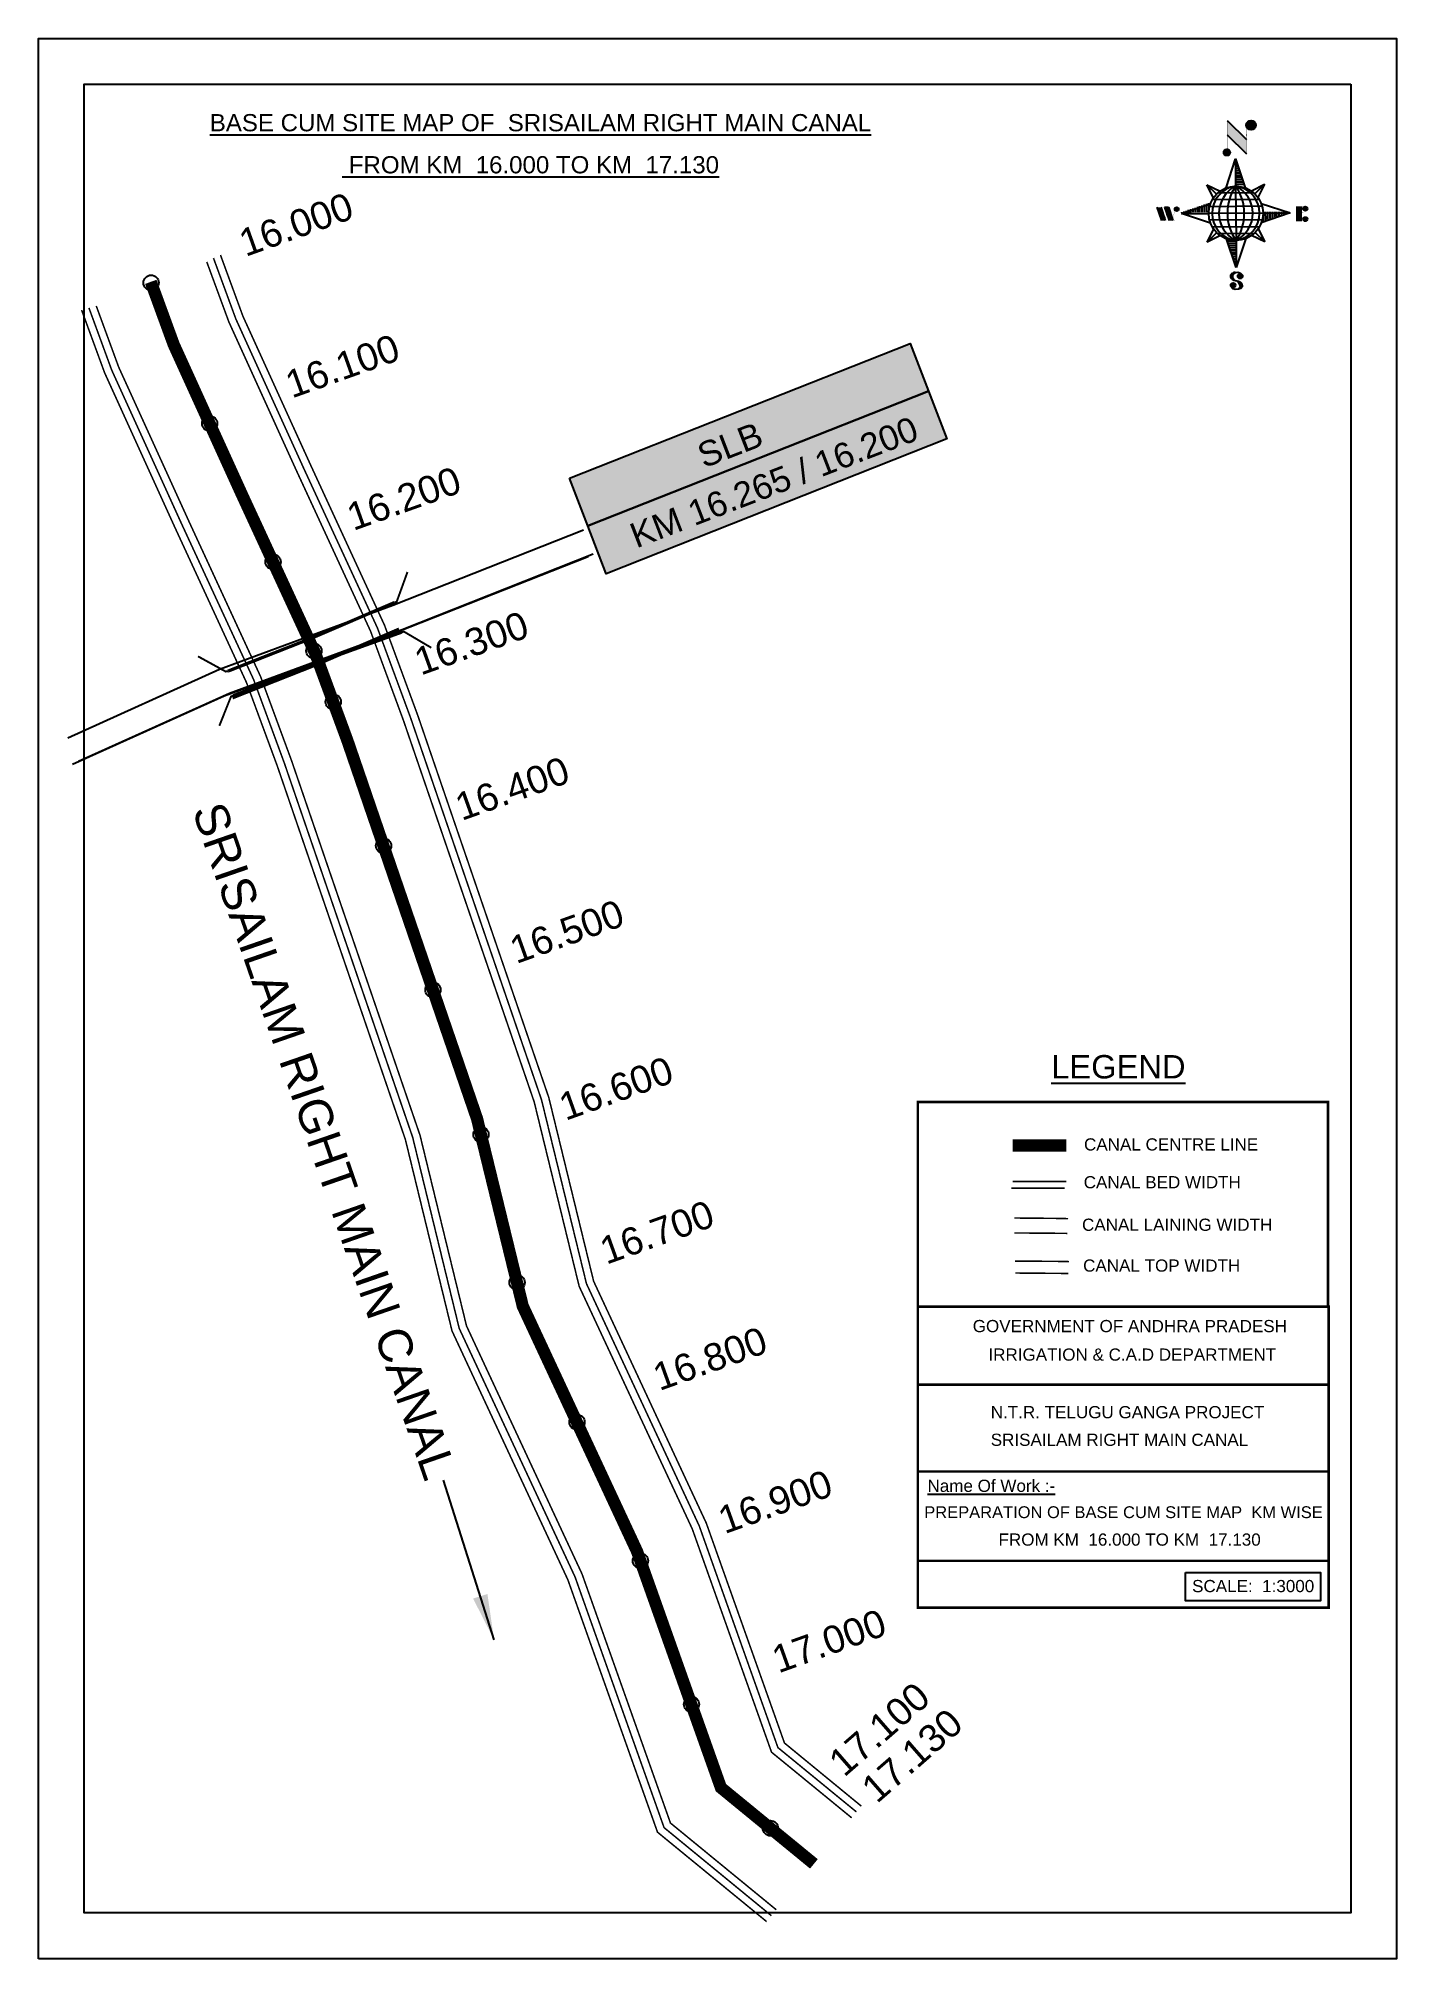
# Model space of a CAD drawing. Header units: inches. Extents: x 311338 to 312229, y 1748952 to 1750212.
import ezdxf

# ---------------------------------------------------------------- set-up
doc = ezdxf.new("R2010")
doc.units = ezdxf.units.IN
doc.header["$MEASUREMENT"] = 0
doc.header["$PDMODE"] = 32
doc.header["$PDSIZE"] = 10
for name, color, linetype in [('AQUADUCT', 1, 'Continuous'), ('bed with', 5, 'Continuous'), ('bord', 1, 'Continuous'), ('CHAINAGE', 7, 'Continuous'), ('FRAME 025', 7, 'Continuous'), ('laying', 4, 'Continuous'), ('lining', 4, 'Continuous'), ('ROAD', 6, 'Continuous'), ('SLB', 11, 'Continuous'), ('Stu coo', 3, 'Continuous'), ('TEXT', 7, 'Continuous'), ('top of bund', 1, 'Continuous'), ('V', 6, 'Continuous'), ('ZSTU', 7, 'Continuous')]:
    doc.layers.add(name, color=color, linetype=linetype)
doc.styles.get("Standard").update_dxf_attribs({"font": 'arial.ttf'})
doc.dimstyles.get("Standard").update_dxf_attribs({"dimtxt": 0.18, "dimasz": 0.18, "dimexe": 0.18, "dimexo": 0.0625, "dimgap": 0.09, "dimtad": 0, "dimtih": 1, "dimtoh": 1, "dimdec": 4, "dimzin": 0, "dimdsep": 46, "dimtxsty": 'Standard', "dimcen": 0.09, "dimadec": 0, "dimazin": 0, "dimtfac": 1, "dimtdec": 4, "dimtofl": 0, "dimtmove": 0, "dimatfit": 3, "dimfxl": 0, "dimtolj": 1, "dimtzin": 0, "dimarcsym": 0})
pattern_1 = [(267.297113149, (-8720374.938, 50637915.138), (10.5367255337, -0.497431438), [])]
pattern_2 = [(357.297113149, (-8720374.938, 50637915.138), (0.497431438, 10.5367255337), [])]

# ---------------------------------------------------------------- blocks, each defined once
blk = doc.blocks.new('FGDFGDFG6YURT')
at = {"layer": 'ROAD', "color": 1, "linetype": 'Continuous', "lineweight": 25}
for points in [[(386103.53, 1482907.42, 0), (386134.49, 1482913.05, 0), (386162.33, 1482917.43, 0), (386187.04, 1482923.15, 0)], [(386104.35, 1482907.67, 0), (386135.27, 1482913.29, 0), (386163.2, 1482917.69, 0), (386188.04, 1482923.43, 0)], [(386104.24, 1482903.53, 0), (386135.16, 1482909.15, 0), (386163.09, 1482913.55, 0), (386187.93, 1482919.3, 0)]]:
    blk.add_polyline3d(points, dxfattribs=at)
at = {"layer": 'SLB'}
for points, const_width in [([(386161.82, 1482917.9), (386162.17, 1482917.94), (386164.81, 1482922)], 0.3), ([(386134.59, 1482913.4), (386134.24, 1482913.41), (386130.63, 1482916.64)], 0.3), ([(386134.59, 1482913.4), (386148.24, 1482915.45), (386161.82, 1482917.9)], 0.5), ([(386161.99, 1482918.19), (386148.41, 1482915.73), (386134.91, 1482912.87)], 0.5), ([(386161.88, 1482914.05), (386148.3, 1482911.6), (386134.8, 1482908.74)], 0.5), ([(386161.88, 1482914.05), (386162.23, 1482914.04), (386165.93, 1482910.93)], 0.3), ([(386134.8, 1482908.74), (386134.45, 1482908.69), (386131.94, 1482904.55)], 0.3)]:
    blk.add_lwpolyline(points, dxfattribs=dict(at, const_width=const_width))
blk = doc.blocks.new('*X5')
at = {"color": 0, "linetype": 'Continuous'}
for p, q in [((6321.6, 240.5), (6322.3, 241.2)), ((6321.6, 240.3), (6322.3, 241)), ((6321.6, 240.1), (6322.3, 240.8)), ((6321.6, 239.9), (6322.4, 240.7)), ((6321.6, 239.8), (6322.4, 240.6)), ((6321.6, 239.6), (6322.5, 240.5)), ((6321.6, 239.4), (6322.5, 240.3)), ((6321.6, 239.2), (6322.6, 240.2)), ((6321.7, 239.1), (6322.6, 240.1)), ((6321.8, 240.8), (6322.4, 241.4)), ((6321.8, 239), (6322.7, 240)), ((6321.8, 239), (6322.8, 239.9)), ((6321.9, 238.9), (6322.9, 239.8)), ((6322, 238.8), (6323, 239.7)), ((6322.1, 241.3), (6322.4, 241.6)), ((6322.1, 238.7), (6323.1, 239.6)), ((6322.2, 238.6), (6323.1, 239.6)), ((6322.3, 238.5), (6323.2, 239.5)), ((6322.4, 238.5), (6323.3, 239.4)), ((6322.5, 238.4), (6323.4, 239.3)), ((6322.7, 238.4), (6323.6, 239.3)), ((6322.8, 238.3), (6323.7, 239.2)), ((6322.9, 238.3), (6323.8, 239.1)), ((6323.1, 238.2), (6323.9, 239.1)), ((6323.2, 238.2), (6324, 239)), ((6323.3, 238.2), (6324.2, 239)), ((6323.5, 238.1), (6324.3, 238.9)), ((6323.7, 238.1), (6324.4, 238.9)), ((6323.8, 238.1), (6324.6, 238.8)), ((6324.1, 238.2), (6324.7, 238.8)), ((6324.3, 238.3), (6324.9, 238.8)), ((6324.6, 238.3), (6325.1, 238.8)), ((6324.8, 238.4), (6325.2, 238.8)), ((6325.1, 238.5), (6325.4, 238.8)), ((6325.4, 238.6), (6325.6, 238.8))]:
    blk.add_line(p, q, dxfattribs=at)
blk = doc.blocks.new('*X4')
at = {"color": 0, "linetype": 'Continuous'}
for p, q in [((6324.4, 240.3), (6324.5, 240.4)), ((6324.6, 240.3), (6324.8, 240.5)), ((6324.7, 240.2), (6325, 240.5)), ((6324.8, 240.2), (6325.2, 240.6)), ((6325, 240.1), (6325.5, 240.6)), ((6325.1, 240.1), (6325.6, 240.6)), ((6325.2, 240), (6325.8, 240.6)), ((6325.3, 240), (6326, 240.6)), ((6325.4, 239.9), (6326.1, 240.6)), ((6325.5, 239.8), (6326.2, 240.5)), ((6325.6, 239.8), (6326.3, 240.5)), ((6325.7, 239.7), (6326.5, 240.4)), ((6325.9, 239.6), (6326.6, 240.3)), ((6326, 239.5), (6326.7, 240.3)), ((6326, 239.4), (6326.8, 240.2)), ((6326.1, 239.3), (6327, 240.2)), ((6326.2, 239.3), (6327.1, 240.1)), ((6326.3, 239.2), (6327.1, 240)), ((6326.4, 239.1), (6327.2, 239.9)), ((6326.5, 239), (6327.3, 239.8)), ((6326.5, 238.9), (6327.4, 239.7)), ((6326.6, 238.8), (6327.5, 239.6)), ((6326.7, 238.7), (6327.5, 239.5)), ((6326.8, 238.6), (6327.6, 239.4)), ((6326.8, 238.5), (6327.7, 239.3)), ((6326.8, 236.5), (6327.4, 237)), ((6326.9, 238.3), (6327.8, 239.2)), ((6326.9, 238.2), (6327.9, 239.1)), ((6326.9, 236.8), (6327.6, 237.4)), ((6327, 238.1), (6327.8, 239)), ((6327, 237.9), (6327.8, 238.8)), ((6327, 237.8), (6327.8, 238.6)), ((6327, 237.6), (6327.8, 238.4)), ((6327, 237.4), (6327.8, 238.2)), ((6327, 237.3), (6327.8, 238)), ((6327, 237.1), (6327.8, 237.9))]:
    blk.add_line(p, q, dxfattribs=at)
blk = doc.blocks.new('H')
at = {"layer": 'bord', "extrusion": (0.000427885, 0.004792, 0.999988)}
h = blk.add_hatch(dxfattribs=at)
h.set_pattern_fill('LINE', color=8, scale=84.387686, angle=-2.70289, style=0)
h.set_pattern_definition(pattern_2)
h.paths.add_polyline_path([(-492.5, 785.6, -0.090992), (-448, 775.2), (-486.5, 912)])
h = blk.add_hatch(dxfattribs=at)
h.set_pattern_fill('LINE', color=8, scale=84.387686, angle=-92.70289, style=0)
h.set_pattern_definition(pattern_1)
h.paths.add_polyline_path([(-624.9, 665.1, -0.090992), (-614.5, 709.6), (-751.3, 671.1)])
h = blk.add_hatch(dxfattribs=at)
h.set_pattern_fill('LINE', color=8, scale=84.387686, angle=-92.70289, style=0)
h.set_pattern_definition(pattern_1)
h.paths.add_polyline_path([(-245.6, 647.2), (-372, 653.2, -0.090992), (-382.4, 608.7)])
h = blk.add_hatch(dxfattribs=at)
h.set_pattern_fill('LINE', color=8, scale=84.387686, angle=-2.70289, style=0)
h.set_pattern_definition(pattern_2)
h.paths.add_polyline_path([(-504.4, 532.7, -0.090992), (-548.9, 543.1), (-510.4, 406.3)])
for p, q in [((-516.2, 1087.1, -1217.1), (-431.5, 994, -1216.7)), ((-519.4, 1020.4, -1216.8), (-434.7, 927.3, -1216.4)), ((-538.3, 773.7, -1215.6), (-487, 906.2, -1216.3)), ((-487, 906.2, -1216.3), (-493, 779.8, -1215.7)), ((-487, 906.2, -1216.3), (-448.5, 769.4, -1215.7)), ((-626.7, 793.8, -1215.7), (-566.8, 760.2, -1215.6)), ((-626.7, 793.8, -1215.7), (-584.1, 747, -1215.5)), ((-598.9, 731, -1215.4), (-626.7, 793.8, -1215.7)), ((-421.3, 753.3, -1215.6), (-358.5, 781.1, -1215.7)), ((-358.5, 781.1, -1215.7), (-405.3, 738.5, -1215.5)), ((-358.5, 781.1, -1215.7), (-392.1, 721.2, -1215.4)), ((-864.7, 700.9, -1215.1), (-846.9, 637.7, -1214.9)), ((-846.9, 700.1, -1215.1), (-829.1, 636.9, -1214.9)), ((-829.1, 699.2, -1215.2), (-811.3, 636, -1214.9)), ((-829.1, 699.2, -1215.2), (-811.3, 698.4, -1215.2)), ((-811.3, 698.4, -1215.2), (-793.5, 635.2, -1214.9)), ((-751.8, 665.3, -1215), (-615, 703.8, -1215.3)), ((-751.8, 665.3, -1215), (-625.4, 659.3, -1215)), ((-619.3, 614, -1214.8), (-751.8, 665.3, -1215)), ((-246.1, 641.4, -1215.1), (-382.9, 602.9, -1214.9)), ((-378.6, 692.6, -1215.3), (-246.1, 641.4, -1215.1)), ((-372.5, 647.4, -1215.1), (-246.1, 641.4, -1215.1)), ((-213.5, 669.3, -1215.3), (-216.7, 600.8, -1214.9)), ((-197.2, 599.9, -1214.9), (-193.9, 668.4, -1215.3)), ((-639.4, 525.6, -1214.4), (-605.8, 585.5, -1214.7)), ((-639.4, 525.6, -1214.4), (-592.6, 568.1, -1214.6)), ((-576.6, 553.3, -1214.6), (-639.4, 525.6, -1214.4)), ((-510.9, 400.5, -1213.9), (-549.4, 537.2, -1214.5)), ((-371.2, 512.9, -1214.5), (-431.1, 546.5, -1214.6)), ((-371.2, 512.9, -1214.5), (-413.8, 559.7, -1214.7)), ((-399, 575.7, -1214.7), (-371.2, 512.9, -1214.5)), ((-459.6, 533, -1214.5), (-510.9, 400.5, -1213.9)), ((-504.9, 526.9, -1214.5), (-510.9, 400.5, -1213.9))]:
    blk.add_line(p, q, dxfattribs=at)
at = {"layer": 'bord', "color": 8, "linetype": 'ByBlock', "extrusion": (0.000427885, 0.004792, 0.999988)}
for p, q in [((-386.5, 711.4, -1215.4), (-605.5, 721.7, -1215.4)), ((-410.8, 744.2, -1215.5), (-578.1, 752.1, -1215.5)), ((-493, 779.8, -1215.7), (-504.9, 526.9, -1214.5)), ((-372.5, 647.4, -1215.1), (-625.4, 659.3, -1215)), ((-378, 615.9, -1214.9), (-622.9, 627.5, -1214.9)), ((-375, 679.2, -1215.3), (-619.9, 690.7, -1215.2)), ((-392.4, 584.9, -1214.8), (-611.4, 595.3, -1214.7)), ((-419.8, 554.6, -1214.6), (-587.1, 562.5, -1214.6))]:
    blk.add_line(p, q, dxfattribs=at)
at = {"layer": 'bord', "extrusion": (0.000427885, 0.004792, 0.999988), "elevation": -1212.1}
for points in [[(-522, 959.6, 1.61, 1.61, 0), (-515.7, 1092.9, 1.61, 1.61, 0)], [(-434.2, 933.1, 1.61, 1.61, 0), (-427.9, 1066.5, 1.61, 1.61, 0)], [(-870.1, 707, 0.642, 0.642, 0), (-846.4, 705.9, 0.642, 0.642, 0)], [(-828.6, 642.7, 0.642, 0.642, 0), (-855.2, 643.9, 0.642, 0.642, 0)], [(-828.6, 642.7, 0.642, 0.642, 0), (-821, 678, 0.642, 0.642, 0)], [(-810.8, 641.8, 0.642, 0.642, 0), (-784.1, 640.6, 0.642, 0.642, 0)], [(-793, 641, 0.642, 0.642, 0), (-781.6, 693.9, 0.642, 0.642, 0)], [(-222.7, 675.6, 0.706, 0.706, 0), (-173.8, 673.3, 0.706, 0.706, 0)], [(-177.1, 604.8, 0.706, 0.706, 0), (-226, 607.1, 0.706, 0.706, 0)]]:
    blk.add_lwpolyline(points, format="xyseb", dxfattribs=at)
for points in [[(-413.7, 1073.1, 22.3, 22.3, 1), (-397.6, 1057.7, 22.3, 22.3, 1)], [(-530.3, 949.5, 14.8, 14.8, 1), (-519.6, 939.3, 14.8, 14.8, 1)], [(-775.9, 696.6, 8.9, 8.9, 1), (-769.5, 690.4, 8.9, 8.9, 1)], [(-177.8, 666.9, 9.79, 9.79, 1), (-170.8, 660.1, 9.79, 9.79, 1)], [(-180.1, 618, 9.79, 9.79, 1), (-173.1, 611.2, 9.79, 9.79, 1)], [(-489.8, 361.7, 11.1, 11.1, 1), (-498.1, 369.1, 11.1, 11.1, 1)], [(-525.2, 321.6, 11.1, 11.1, 1), (-533.4, 328.9, 11.1, 11.1, 1)]]:
    blk.add_lwpolyline(points, format="xyseb", close=True, dxfattribs=at)
at = {"layer": 'bord', "extrusion": (0.000427885, 0.004792, 0.999988), "const_width": 0.706, "elevation": -1212.1}
blk.add_lwpolyline([(-194.8, 644.8), (-185, 644.4)], dxfattribs=at)
at = {"layer": 'bord', "extrusion": (0.000427885, 0.004792, 0.999988), "elevation": -1212.1}
for points in [[(-537, 317.4), (-530.7, 310.5), (-519.8, 306.8), (-504.9, 306.9), (-493.9, 310), (-486.3, 317.7), (-486.5, 325.8), (-490.6, 333.3), (-493.5, 336.2), (-502.8, 340.9), (-522.5, 347.3), (-530.4, 351.6), (-533.7, 354.6), (-537.4, 362.6), (-537, 373.4), (-530, 380.7), (-520, 384.1), (-503.5, 384.2), (-492.5, 379.9), (-487.1, 373.3)], [(-522.5, 347.6), (-526.2, 353.8), (-527.8, 360.6), (-527.9, 370.6), (-525.9, 375.5), (-521.3, 381.2), (-514.5, 384.4)], [(-504.9, 306.9), (-499, 312.4), (-497, 319.4), (-497.5, 326.5), (-501.2, 335.4), (-509.2, 343.2)]]:
    blk.add_lwpolyline(points, dxfattribs=at)
at = {"layer": 'bord', "extrusion": (0.000427885, 0.004792, 0.999988)}
for centre, radius in [((-405.6, 1065.4, -1212.1), 22.3), ((-525, 944.4, -1212.1), 14.8), ((-498.4, 659.1, -1212.1), 126.6), ((-772.7, 693.5, -1212.1), 8.9), ((-174.3, 663.5, -1212.1), 9.79), ((-176.6, 614.6, -1212.1), 9.79), ((-494, 365.4, -1212.1), 11.1), ((-529.3, 325.2, -1212.1), 11.1)]:
    blk.add_circle(centre, radius, dxfattribs=at)
at = {"layer": 'bord', "color": 8, "linetype": 'ByBlock', "extrusion": (0.000427885, 0.004792, 0.999988)}
for centre, radius, start, end in [((-481.5, 658.3, -1212.1), 127.7, 94.92536, 259.66906), ((-436.8, 656.2, -1212.1), 140.8, 113.28644, 241.30798), ((-315.9, 650.5, -1212.1), 222.3, 142.58916, 212.00526), ((-560.1, 662.1, -1212.1), 140.8, 293.28644, 61.30798), ((-681, 667.8, -1212.1), 222.3, 322.58916, 32.00526), ((-515.4, 659.9, -1212.1), 127.7, 274.92536, 79.66906)]:
    blk.add_arc(centre, radius, start, end, dxfattribs=at)
at = {"layer": 'bord', "extrusion": (0.000427885, 0.004792, 0.999988)}
for points in [[(-515.7, 1092.9, -1212.1), (-431, 999.8, -1212.1), (-518.9, 1026.2, -1212.1), (-434.2, 933.1, -1212.1)], [(-864.1, 706.7, -1212.1), (-846.4, 705.9, -1212.1), (-846.3, 643.5, -1212.1), (-828.6, 642.7, -1212.1)], [(-828.6, 705, -1212.1), (-810.8, 704.2, -1212.1), (-810.8, 641.8, -1212.1), (-793, 641, -1212.1)], [(-193.4, 674.2, -1212.1), (-196.6, 605.7, -1212.1), (-213, 675.1, -1212.1), (-216.2, 606.7, -1212.1)]]:
    blk.add_solid(points, dxfattribs=at)
at = {"layer": 'bord', "extrusion": (0.000427885, 0.004792, 0.999988), "xscale": 7.977342409717546, "yscale": 7.977342408231451, "zscale": 7.977342408476333, "rotation": 138.0840426661453}
for name, p in [('*X4', (38300.5, -31929.4, -1212.1)), ('*X5', (38314.4, -31950.9, -1212.1))]:
    blk.add_blockref(name, p, dxfattribs=at)

msp = doc.modelspace()

# ---------------------------------------------------------------- hatches: boundary and pattern name
at = {"layer": 'ZSTU'}
h = msp.add_hatch(color=135, dxfattribs=at)
h.set_gradient(color1=(141, 177, 78), color2=(107, 135, 59), one_color=1, tint=0.38, name='CYLINDER')
h.paths.add_polyline_path([(311686.2, 1749923.5), (311698.3, 1749892.2), (311921.8, 1749980.7), (311909.7, 1750012)])
h.paths.add_polyline_path([(311766.1, 1749922), (311820.3, 1749942.9), (311811.2, 1749966.6), (311757, 1749945.7)], flags=24)
h = msp.add_hatch(color=252, dxfattribs=at)
h.set_gradient(color1=(167, 88, 159), color2=(127, 67, 121), one_color=1, tint=0.38, name='CYLINDER')
h.paths.add_polyline_path([(311933.9, 1749949.4), (311921.8, 1749980.7), (311698.3, 1749892.2), (311710.3, 1749860.9)])
h.paths.add_polyline_path([(311727.8, 1749871.7), (311922.2, 1749946.6), (311913, 1749970.4), (311718.6, 1749895.4)], flags=24)

# ---------------------------------------------------------------- linework, layer by layer
at = {"linetype": 'ByBlock'}
for points in [[(311337.9, 1748952.1), (311337.9, 1750212.1), (312228.9, 1750212.1), (312228.9, 1748952.1)], [(312198.9, 1750182.1), (312198.9, 1748982.1), (311367.9, 1748982.1), (311367.9, 1750182.1)]]:
    msp.add_lwpolyline(points, close=True, dxfattribs=at)
at = {"color": 3}
for p in [(311411.8, 1750051.8), (311450.2, 1749959.5), (311491.8, 1749868.6), (311531.3, 1749776.8), (311564.3, 1749682.4), (311596.7, 1749587.8), (311628.2, 1749492.9), (311651.9, 1749395.8), (311691.2, 1749304.1), (311732.8, 1749213.2), (311766.3, 1749119), (311818.1, 1749037.7)]:
    msp.add_point(p, dxfattribs=at)
at = {"color": 2}
msp.add_point((311518.6, 1749810.3), dxfattribs=at)
at = {"layer": 'bed with', "const_width": 1}
for points in [[(311448.3, 1750065.5), (311462.8, 1750026.1), (311507.1, 1749928.6), (311555.7, 1749823.3), (311577.4, 1749764.4), (311663.1, 1749514.3), (311692.6, 1749393.3), (311766.8, 1749234.1), (311818.8, 1749087.6), (311871.4, 1749044.5)], [(311375.8, 1750036.6), (311390.5, 1749996.5), (311436.2, 1749896.1), (311483.6, 1749793.4), (311503.9, 1749738.3), (311588.2, 1749492.4), (311618.7, 1749367.3), (311694.5, 1749204.5), (311752.5, 1749041.1), (311821.9, 1748984.2)], [(312012.3, 1749462.1), (312009.2, 1749462.1), (311977, 1749462.1)], [(312011.2, 1749457.7), (312009.2, 1749457.7), (311976.4, 1749457.7), (311976.1, 1749457.7)]]:
    msp.add_lwpolyline(points, dxfattribs=at)
at = {"layer": 'FRAME 025', "lineweight": -3, "const_width": 1.64}
for points in [[(311914.8, 1749514.2), (312183.9, 1749514.2), (312183.9, 1749379.9), (311914.8, 1749379.9)], [(311914.8, 1749379.9), (312184.3, 1749379.9), (312184.3, 1749182.4), (311914.8, 1749182.4)]]:
    msp.add_lwpolyline(points, close=True, dxfattribs=at)
for points in [[(311914.8, 1749328.7), (312184.3, 1749328.7)], [(311914.8, 1749271.8), (312184.3, 1749271.8)], [(311914.8, 1749213.2), (312184.3, 1749213.2)]]:
    msp.add_lwpolyline(points, dxfattribs=at)
at = {"layer": 'lining', "const_width": 1}
for points in [[(311452.7, 1750068), (311467.4, 1750028), (311511.6, 1749930.7), (311560.3, 1749825.2), (311582.1, 1749766.1), (311667.9, 1749515.7), (311697.4, 1749395), (311771.4, 1749236), (311823, 1749090.6), (311874.5, 1749048.4)], [(311371, 1750035.3), (311385.9, 1749994.6), (311431.6, 1749894), (311479, 1749791.5), (311499.2, 1749736.6), (311583.4, 1749491), (311613.9, 1749365.7), (311689.9, 1749202.6), (311748.3, 1749038.1), (311818.7, 1748980.3)], [(311978.1, 1749438.1), (312002.8, 1749437.9), (312013.4, 1749437.7)], [(311978, 1749428.3), (312004.9, 1749428.1), (312012.9, 1749428)]]:
    msp.add_lwpolyline(points, dxfattribs=at)
at = {"layer": 'top of bund', "const_width": 1}
for points in [[(311457.3, 1750070), (311472, 1750029.9), (311516.2, 1749932.7), (311564.9, 1749827.1), (311586.8, 1749767.7), (311672.7, 1749517.1), (311702.1, 1749396.6), (311776, 1749237.9), (311827.3, 1749093.6), (311877.7, 1749052.2)], [(311366.2, 1750033.9), (311381.3, 1749992.7), (311427.1, 1749891.9), (311474.3, 1749789.6), (311494.5, 1749734.9), (311578.6, 1749489.6), (311609.2, 1749364), (311685.2, 1749200.7), (311744, 1749035.1), (311815.6, 1748976.4)], [(311978.6, 1749409.8), (312003.2, 1749409.7), (312014, 1749409.5)], [(312013.6, 1749401.7), (312005.7, 1749401.8), (311978.7, 1749402)]]:
    msp.add_lwpolyline(points, dxfattribs=at)
at = {"layer": 'V', "color": 6, "const_width": 8}
for points in [[(311411.6, 1750052.4), (311426.6, 1750011.3), (311471.6, 1749912.3), (311519.6, 1749808.3), (311540.6, 1749751.3), (311625.6, 1749503.3), (311655.6, 1749380.3), (311730.6, 1749219.3), (311785.6, 1749064.3), (311846.6, 1749014.3)], [(312012.2, 1749485.7), (312009.6, 1749485.7), (311977, 1749485.7)], [(311977, 1749485.7), (312012.2, 1749485.7)]]:
    msp.add_lwpolyline(points, dxfattribs=at)
at = {"layer": 'V', "color": 0}
msp.add_lwpolyline([(312090.3, 1749205.5), (312179, 1749205.5), (312179, 1749186.8), (312090.3, 1749186.8)], close=True, dxfattribs=at)
at = {"layer": 'ZSTU', "color": 135}
msp.add_lwpolyline([(311686.2, 1749923.5), (311909.7, 1750012), (311921.8, 1749980.7), (311698.3, 1749892.2)], close=True, dxfattribs=at)
at = {"layer": 'ZSTU', "color": 214}
msp.add_lwpolyline([(311698.3, 1749892.2), (311921.8, 1749980.7), (311933.9, 1749949.4), (311710.3, 1749860.9)], close=True, dxfattribs=at)

# ---------------------------------------------------------------- block references
at = {"layer": 'AQUADUCT', "color": 1, "xscale": 0.1408039184319789, "yscale": 0.1408039184752852, "zscale": 0.1408039184379445, "rotation": 3.078330572322649}
msp.add_blockref('H', (312198.5, 1750009.3, 170.9), dxfattribs=at)
at = {"layer": 'laying', "color": 1, "linetype": 'ByBlock', "xscale": 4.283170310961715, "yscale": 4.283170311152105, "zscale": 4.283170311233742, "rotation": 191.3025345627407}
msp.add_blockref('FGDFGDFG6YURT', (688539.8, 8302354), dxfattribs=at)

# ---------------------------------------------------------------- texts
at = {"layer": 'CHAINAGE'}
for s, rotation, p in [('16.000', 19.6843, (311473.7, 1750068.7)), ('16.100', 19.6843, (311504.1, 1749975.8)), ('16.200', 19.6843, (311544.4, 1749888.9)), ('16.300', 19.6843, (311588.7, 1749794)), ('16.400', 19.6843, (311615.5, 1749698.6)), ('16.500', 19.6843, (311651.3, 1749604.7)), ('16.600', 19.6843, (311683.6, 1749501.8)), ('16.700', 19.6843, (311710.4, 1749407.4)), ('16.800', 19.6843, (311745.2, 1749324.5)), ('16.900', 19.6843, (311788, 1749230.6)), ('17.000', 19.6843, (311823.3, 1749139.2)), ('17.100', 41.1155, (311866.4, 1749070.7)), ('17.130', 41.1155, (311887.9, 1749053.4))]:
    msp.add_text(s, height=18, rotation=rotation, dxfattribs=at).set_placement(p)
at = {"layer": 'CHAINAGE', "color": 1}
msp.add_text('SRISAILAM RIGHT MAIN CANAL', height=22.124, rotation=289.1203, dxfattribs=at).set_placement((311438.6, 1749705.7))
at = {"layer": 'CHAINAGE', "color": 0}
for s, height, p in [('%%ULEGEND', 15.34, (312002.3, 1749529.7)), ('CANAL CENTRE LINE', 8, (312023.8, 1749482.4)), ('CANAL BED WIDTH', 8, (312023.6, 1749457.6)), ('CANAL LAINING WIDTH', 8, (312022.5, 1749429.7)), ('CANAL TOP WIDTH', 8, (312023.2, 1749402.9)), ('GOVERNMENT OF ANDHRA PRADESH ', 8, (311950.8, 1749363.2)), ('IRRIGATION & C.A.D DEPARTMENT', 8, (311961.1, 1749344.5)), ('N.T.R. TELUGU GANGA PROJECT', 8, (311962.6, 1749306.7)), ('SRISAILAM RIGHT MAIN CANAL', 8, (311962.6, 1749288.6)), ('%%UName Of Work :-', 8, (311921.1, 1749258.4)), ('PREPARATION OF BASE CUM SITE MAP  KM WISE', 7.743, (311919, 1749241.2)), (' FROM KM  16.000 TO KM  17.130', 8, (311964.6, 1749223.1)), ('SCALE:  1:3000', 8, (312094.7, 1749192.6))]:
    msp.add_text(s, height=height, dxfattribs=at).set_placement(p)
at = {"layer": 'Stu coo', "color": 0}
for s, height, p in [('KM 16.265 / 16.200', 16.392, (311730.1, 1749877.4)), (' SLB', 16.39, (311768.4, 1749927.7))]:
    msp.add_text(s, height=height, rotation=21.0892, dxfattribs=at).set_placement(p)
at = {"layer": 'TEXT', "color": 0}
for s, p in [('%%UBASE CUM SITE MAP OF  SRISAILAM RIGHT MAIN CANAL', (311450.3, 1750151.2)), ('%%U FROM KM  16.000 TO KM  17.130', (311537.1, 1750123.6))]:
    msp.add_text(s, height=11.294, dxfattribs=at).set_placement(p)

# ---------------------------------------------------------------- leaders
at = {"layer": 'CHAINAGE', "color": 1}
msp.add_leader([(311636.8, 1749161.3), (311603.6, 1749266)], dimstyle='Standard', override={"dimasz": 30, "dimgap": 0.09, "dimtad": 0}, dxfattribs=at)

doc.saveas('drawing.dxf')
